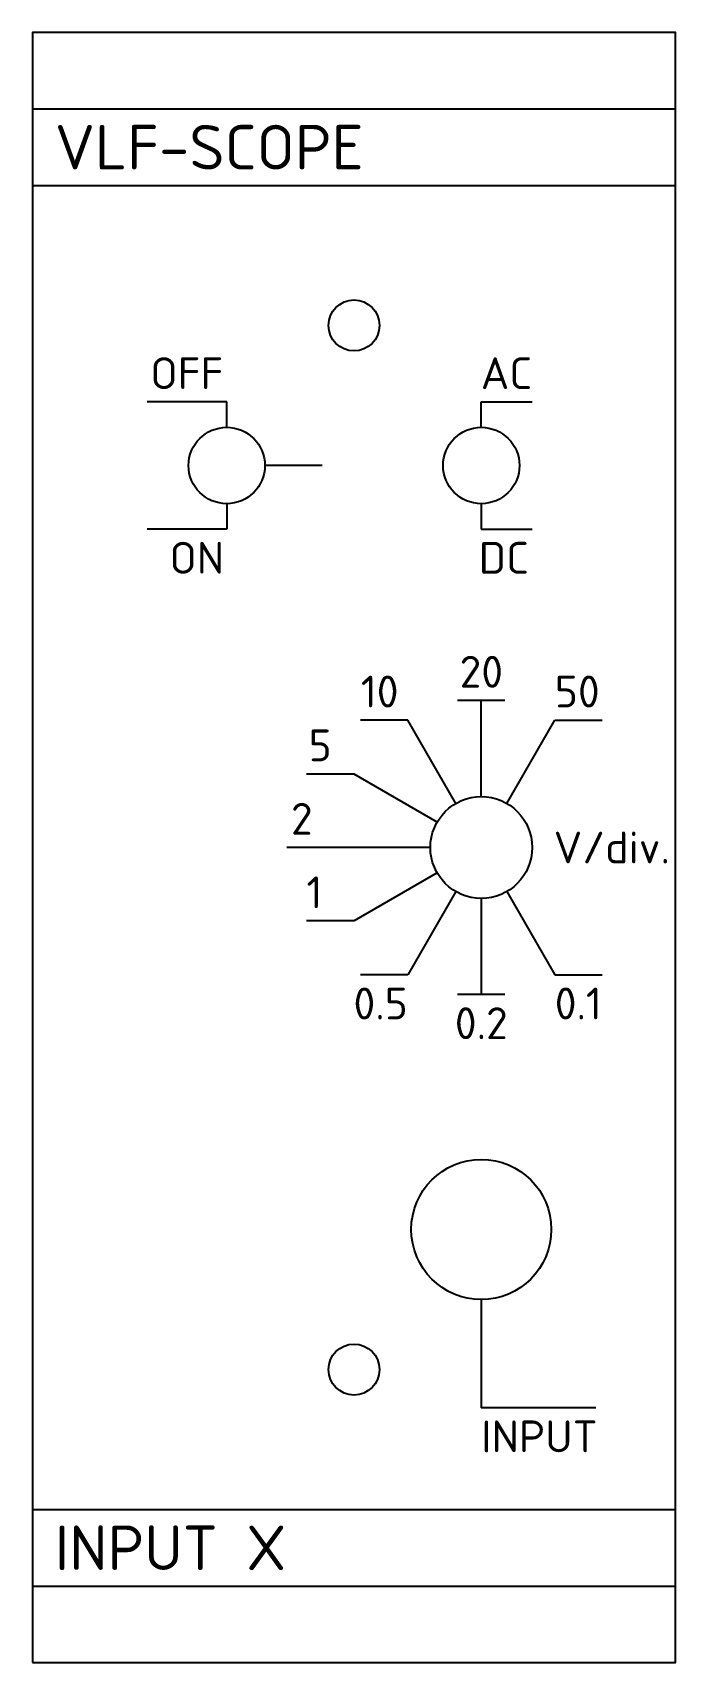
# Model space of a CAD drawing. Header units: millimetres. Extents: x 0 to 50, y 0 to 128.
import ezdxf
from ezdxf.enums import TextEntityAlignment as Align

# ---------------------------------------------------------------- set-up
doc = ezdxf.new("R2010")
doc.units = ezdxf.units.MM
doc.header["$LTSCALE"] = 10
doc.header["$MEASUREMENT"] = 0
doc.layers.get('0').update_dxf_attribs({"linetype": 'CONTINUOUS'})
doc.styles.add('ISO', font='isocpeur.ttf')

msp = doc.modelspace()

# ---------------------------------------------------------------- linework, layer by layer
at = {"color": 3}
for p, q in [((0, 122), (50.5, 122)), ((0, 116), (50.5, 116)), ((15.25, 99), (9, 99)), ((15.25, 97), (15.25, 99)), ((35.25, 97), (35.25, 99)), ((35.25, 99), (39.25, 99)), ((22.75, 94), (18.25, 94)), ((15.25, 91), (15.25, 89)), ((35.25, 91), (35.25, 89)), ((15.25, 89), (9, 89)), ((35.25, 89), (39.25, 89)), ((37.11, 75.55), (33.39, 75.55)), ((35.25, 68), (35.25, 75.55)), ((29.48, 74), (25.75, 74)), ((33.25, 67.46), (29.48, 74)), ((37.25, 67.46), (41.02, 74)), ((41.02, 74), (44.75, 74)), ((25.25, 69.77), (21.52, 69.77)), ((31.79, 66), (25.25, 69.77)), ((23.7, 64), (19.98, 64)), ((31.25, 64), (23.7, 64)), ((31.79, 62), (25.25, 58.23)), ((33.25, 60.54), (29.48, 54)), ((37.25, 60.54), (41.02, 54)), ((35.25, 60), (35.25, 52.45)), ((25.25, 58.23), (21.52, 58.23)), ((29.48, 54), (25.75, 54)), ((41.02, 54), (44.75, 54)), ((37.11, 52.45), (33.39, 52.45)), ((35.25, 28.5), (35.25, 20)), ((44.25, 20), (35.25, 20)), ((0, 12), (50.5, 12)), ((0, 6), (50.5, 6))]:
    msp.add_line(p, q, dxfattribs=at)
msp.add_lwpolyline([(0, 0), (50.5, 0), (50.5, 128), (0, 128)], close=True, dxfattribs=at)
for centre, radius in [((25.25, 105), 2), ((15.25, 94), 3), ((15.25, 94), 3), ((35.25, 94), 3), ((35.25, 64), 4), ((35.25, 34), 5.5), ((25.25, 23), 2)]:
    msp.add_circle(centre, radius, dxfattribs=at)

# ---------------------------------------------------------------- texts
at = {"color": 2, "style": 'ISO'}
for s, p in [('VLF-SCOPE', (1.75, 119)), ('INPUT X', (1.75, 9))]:
    msp.add_text(s, height=3.5, dxfattribs=at).set_placement(p, align=Align.MIDDLE_LEFT)
at = {"color": 7, "style": 'ISO'}
for s, p in [('OFF', (9.25, 100)), ('ON', (10.75, 85.5)), ('50', (41.02, 75)), ('0.1', (41.02, 50.5)), ('INPUT', (35.25, 16.5))]:
    msp.add_text(s, height=2.5, dxfattribs=at).set_placement(p)
for s, p in [('AC', (39.25, 100)), ('DC', (39, 85.5)), ('10', (28.75, 75)), ('5', (23.5, 70.77)), ('2', (22, 65)), ('1', (22.77, 59.23)), ('0.5', (29.48, 50.5))]:
    msp.add_text(s, height=2.5, dxfattribs=at).set_placement(p, align=Align.RIGHT)
for s, p in [('20', (35.25, 76.55)), ('0.2', (35.25, 48.95))]:
    msp.add_text(s, height=2.5, dxfattribs=at).set_placement(p, align=Align.CENTER)
msp.add_text('V/div.', height=2.5, dxfattribs=at).set_placement((45.5, 64), align=Align.MIDDLE_CENTER)

doc.saveas('drawing.dxf')
